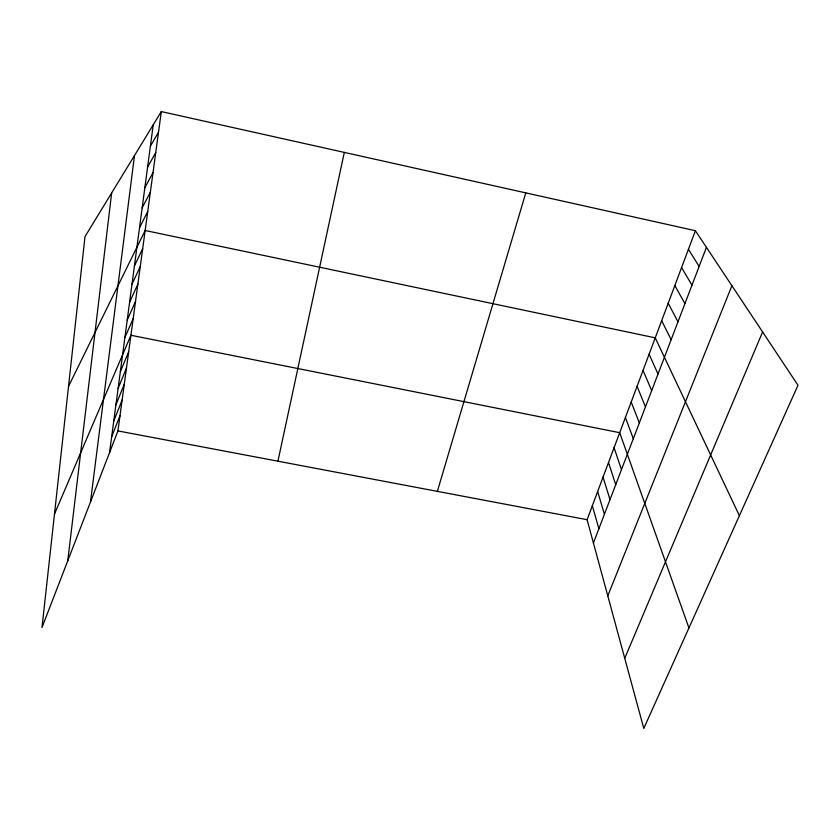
<?xml version="1.0" encoding="UTF-8"?>
<svg xmlns="http://www.w3.org/2000/svg" width="840" height="840" viewBox="0 0 840 840"><rect width="100%" height="100%" fill="white"/><g stroke="black" fill="none" stroke-linecap="round" stroke-linejoin="round"><path stroke-width="1.26" d="M67.757 560.826L111.657 192.948M90.468 502.016L134.505 155.516M109.557 452.603L153.227 124.824M161.311 111.584L84.998 236.618L42 627.49L117.936 430.92L161.311 111.584L695.384 230.706L798 385.276L643.787 728.417L587.097 519.697L695.384 230.706M277.925 461.192L344.316 152.397M437.356 491.369L525.777 192.875M593.428 543.008L706.44 247.359M111.647 436.905L120.026 415.558M113.778 420.977L122.136 399.977M607.782 595.865L731.892 285.695M115.93 404.796L124.289 384.153M118.115 388.374L126.473 368.109M120.341 371.7L128.678 351.813M624.74 658.287L762.605 331.957M54.474 514.08L130.924 335.265L619.7 432.695L688.937 627.974M124.887 337.544L133.214 318.476M127.218 320.061L135.524 301.423M129.581 302.306L137.876 284.109M131.985 284.256L140.27 266.511M134.431 265.913L142.695 248.651M68.534 386.327L145.162 230.507L655.242 337.838L739.389 515.687M139.524 227.724L147.746 211.502M142.17 207.858L150.36 192.181M144.858 187.646L153.037 172.536M147.599 167.066L155.747 152.565M150.392 146.139L158.508 132.248M117.936 430.92L587.097 519.697M688.422 249.281L699.153 266.438M681.576 267.561L691.981 285.212M674.835 285.548L684.925 303.66M668.199 303.25L677.985 321.815M661.668 320.681L671.15 339.685M649.1 354.239L658.014 374.052M643.041 370.387L651.693 390.59M637.077 386.316L645.466 406.865M631.197 402.003L639.335 422.909M625.412 417.459L633.297 438.711M614.072 447.709L621.485 469.602M608.528 462.525L615.71 484.712M603.057 477.12L610.019 499.601M597.66 491.516L604.412 514.28M592.347 505.701L598.878 528.749"/></g></svg>
